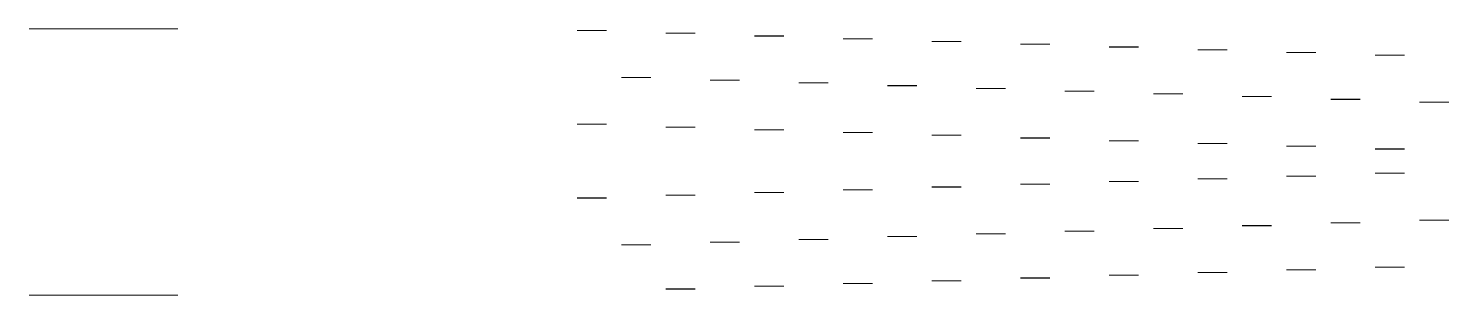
# Model space of a CAD drawing. Header units: inches. Extents: x -879 to 723, y -140 to 162.
import ezdxf

# ---------------------------------------------------------------- set-up
doc = ezdxf.new("R2010")
doc.units = ezdxf.units.IN
doc.header["$MEASUREMENT"] = 0
doc.layers.add('New_CrAu', color=6, linetype='Continuous', transparency=0.63)

msp = doc.modelspace()

# ---------------------------------------------------------------- linework, layer by layer
at = {"layer": 'New_CrAu', "const_width": 1.2}
for points in [[(-710.9, 161.6), (-878.9, 161.6)], [(-260.6, 159.7), (-227.1, 159.7)], [(-160.6, 156.6), (-127.1, 156.6)], [(-60.6, 153.5), (-27.1, 153.5)], [(39.4, 150.4), (72.9, 150.4)], [(139.4, 147.3), (172.9, 147.3)], [(239.4, 144.2), (272.9, 144.2)], [(339.4, 141.1), (372.9, 141.1)], [(439.4, 138), (472.9, 138)], [(539.4, 134.9), (572.9, 134.9)], [(639.4, 131.8), (672.9, 131.8)], [(-210.6, 106.7), (-177.1, 106.7)], [(-110.6, 103.6), (-77.1, 103.6)], [(-10.6, 100.5), (22.9, 100.5)], [(89.4, 97.4), (122.9, 97.4)], [(189.4, 94.3), (222.9, 94.3)], [(289.4, 91.2), (322.9, 91.2)], [(389.4, 88.1), (422.9, 88.1)], [(489.4, 85), (522.9, 85)], [(589.4, 81.9), (622.9, 81.9)], [(689.4, 78.8), (722.9, 78.8)], [(-260.6, 53.7), (-227.1, 53.7)], [(-160.6, 50.6), (-127.1, 50.6)], [(-60.6, 47.5), (-27.1, 47.5)], [(39.4, 44.4), (72.9, 44.4)], [(139.4, 41.3), (172.9, 41.3)], [(239.4, 38.2), (272.9, 38.2)], [(339.4, 35.1), (372.9, 35.1)], [(439.4, 32), (472.9, 32)], [(539.4, 28.9), (572.9, 28.9)], [(639.4, 25.8), (672.9, 25.8)], [(239.4, -14.1), (272.9, -14.1)], [(339.4, -11), (372.9, -11)], [(439.4, -7.9), (472.9, -7.9)], [(539.4, -4.8), (572.9, -4.8)], [(639.4, -1.7), (672.9, -1.7)], [(-260.6, -29.6), (-227.1, -29.6)], [(-160.6, -26.5), (-127.1, -26.5)], [(-60.6, -23.4), (-27.1, -23.4)], [(39.4, -20.3), (72.9, -20.3)], [(139.4, -17.2), (172.9, -17.2)], [(389.4, -64), (422.9, -64)], [(489.4, -60.9), (522.9, -60.9)], [(589.4, -57.8), (622.9, -57.8)], [(689.4, -54.7), (722.9, -54.7)], [(-110.6, -79.5), (-77.1, -79.5)], [(-10.6, -76.4), (22.9, -76.4)], [(89.4, -73.3), (122.9, -73.3)], [(189.4, -70.2), (222.9, -70.2)], [(289.4, -67.1), (322.9, -67.1)], [(-210.6, -82.6), (-177.1, -82.6)], [(539.4, -110.8), (572.9, -110.8)], [(639.4, -107.7), (672.9, -107.7)], [(39.4, -126.3), (72.9, -126.3)], [(139.4, -123.2), (172.9, -123.2)], [(239.4, -120.1), (272.9, -120.1)], [(339.4, -117), (372.9, -117)], [(439.4, -113.9), (472.9, -113.9)], [(-710.9, -139.4), (-878.9, -139.4)], [(-160.6, -132.5), (-127.1, -132.5)], [(-60.6, -129.4), (-27.1, -129.4)]]:
    msp.add_lwpolyline(points, dxfattribs=at)

doc.saveas('drawing.dxf')
